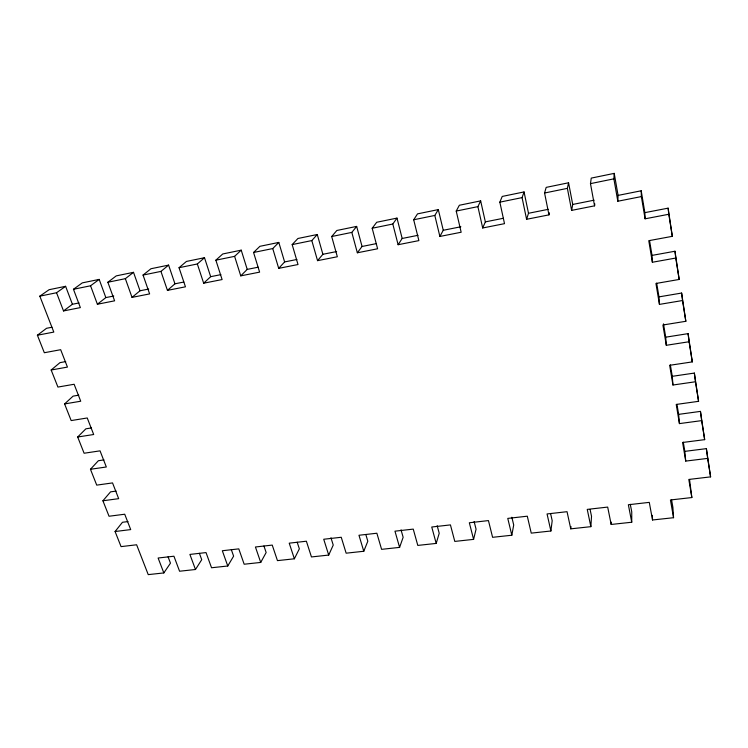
<?xml version="1.0" encoding="UTF-8"?>
<svg xmlns="http://www.w3.org/2000/svg" width="748" height="748" viewBox="0 0 748 748"><rect width="100%" height="100%" fill="white"/><g stroke="black" fill="none" stroke-linecap="round" stroke-linejoin="round"><path stroke-width="1.12" d="M127.983 521.58L122.476 522.272L115.08 531.519L121.064 546.62L136.622 544.778L148.235 574.623L163.831 572.931L158.118 558.017L173.929 556.222L179.576 571.229L195.48 569.499L189.899 554.418L206.027 552.585L211.544 567.76L227.766 566.002L222.324 550.743L238.79 548.873L244.166 564.226L260.725 562.431L255.433 546.994L272.235 545.086L277.461 560.626L294.366 558.793L289.224 543.16L306.381 541.215L311.449 556.942L328.709 555.072L323.725 539.252L341.247 537.27L346.146 553.183L363.78 551.267L358.965 535.259L376.87 533.231L381.592 549.341L399.6 547.386L394.963 531.183L413.251 529.107L417.795 545.414L436.196 543.422L431.746 527.013L450.436 524.9L454.793 541.412L473.596 539.373L469.333 522.759L488.444 520.589L492.595 537.316L511.819 535.231L507.77 518.401L527.303 516.195L531.248 533.128L550.893 530.996L547.059 513.951L567.04 511.688L570.761 528.845L590.864 526.667L587.245 509.397L607.685 507.088L611.181 524.46L631.733 522.235L631.751 511.866L630.293 504.311M611.181 524.46L611.256 522.169M618.082 195.396L641.204 190.787L641.373 196.584L617.82 201.24L618.082 195.396L614.22 173.377L591.247 178.108L590.471 183.634L594.567 205.84L571.622 210.384L567.377 188.356L568.564 182.774L546.171 187.383L544.572 193.012L548.967 214.863L526.592 219.295L522.067 197.612L524.058 191.937L502.226 196.434L499.842 202.156L504.507 223.661L482.694 227.981L477.897 206.635L480.655 200.875L459.347 205.261L456.224 211.067L461.161 232.245L439.88 236.452L434.822 215.443L438.309 209.59L417.524 213.872L413.691 219.762L418.871 240.613L398.114 244.718L392.812 224.026L396.992 218.098L402.172 238.472L398.114 244.718M617.82 201.24L613.874 178.847L614.22 173.377M590.864 526.667L591.528 516.344L590.107 509.519M570.761 528.845L570.986 526.555M594.567 205.84L594.8 203.877M550.893 530.996L552.192 520.72L550.687 513.979M511.819 535.231L513.708 524.993L511.856 517.233M571.622 210.384L572.725 204.447L568.564 182.774M473.596 539.373L476.065 529.182L474.11 521.524M548.967 214.863L549.471 212.871M436.196 543.422L439.216 533.277L437.178 525.713M526.592 219.295L528.499 213.274L524.058 191.937M399.6 547.386L403.144 537.288L401.022 529.818M363.78 551.267L367.82 541.215L365.94 534.885M482.694 227.981L485.349 221.876L480.655 200.875M328.709 555.072L333.234 545.068L330.953 537.765M294.366 558.793L299.35 548.836L297.19 542.207M260.725 562.431L266.148 552.529L263.932 545.984M439.88 236.452L443.255 230.281L438.309 209.59M227.766 566.002L233.619 556.147L231.338 549.677M195.48 569.499L201.726 559.691L199.389 553.296M163.831 572.931L170.469 563.169L168.076 556.839M362.051 246.475L356.656 226.401L351.822 232.404L357.348 252.787L362.051 246.475L376.45 243.605M357.348 252.787L377.609 248.775L372.186 228.243L376.702 222.268L396.992 218.098M322.884 254.292L317.274 234.507L311.813 240.576L317.554 260.659L322.884 254.292L336.628 251.552M317.554 260.659L337.339 256.751L331.691 236.518L336.843 230.478L356.656 226.401M115.08 531.519L130.704 529.593L124.72 514.222L109.04 516.242L102.915 500.777L110.564 491.857L116.127 491.099M284.614 261.931L278.808 242.427L272.749 248.56L278.705 268.354L284.614 261.931L296.919 259.472M102.915 500.777L118.67 498.664L112.537 482.918L96.726 485.125L90.452 469.276L98.381 460.721L103.981 459.898M278.705 268.354L298.013 264.53L292.169 244.596L297.919 238.49L317.274 234.507M247.223 269.392L241.221 250.159L234.61 256.349L240.753 275.862L247.223 269.392L258.154 267.204M90.452 469.276L106.328 466.986L100.045 450.848L84.103 453.241L77.68 437.01L85.889 428.819L91.537 427.921M240.753 275.862L259.612 272.132L253.563 252.478L259.902 246.316L278.808 242.427M210.674 276.676L204.503 257.714L197.341 263.969L203.671 283.202L210.674 276.676L220.894 274.638M77.68 437.01L93.687 434.513L87.245 417.973L71.172 420.572L64.59 403.929L73.098 396.131L78.792 395.168M203.671 283.202L222.109 279.556L215.863 260.182L222.754 253.965L241.221 250.159M174.948 283.81L168.599 265.11L160.942 271.402L167.44 290.374L174.948 283.81L183.83 282.033M167.44 290.374L185.457 286.811L179.034 267.709L186.448 261.435L204.503 257.714M64.59 403.929L80.728 401.227L74.127 384.266L57.923 387.071L51.163 370.008L59.98 362.64L65.721 361.593M140.016 290.776L133.509 272.328L125.355 278.677L132.022 297.386L140.016 290.776L148.702 289.046M132.022 297.386L149.628 293.899L143.046 275.068L150.956 268.738L168.599 265.11M105.842 297.592L99.185 279.397L90.564 285.783L97.39 304.24L105.842 297.592L113.771 296.012M97.39 304.24L114.612 300.827L107.862 282.248L116.249 275.881L133.509 272.328M51.163 370.008L67.442 367.09L60.672 349.699L44.328 352.729L37.4 335.226L46.544 328.288L51.939 327.25M72.406 304.268L65.609 286.306L56.549 292.739L63.515 310.934L72.406 304.268L79.054 302.94M63.515 310.934L80.363 307.606L73.463 289.28L82.299 282.875L99.185 279.397M37.4 335.226L53.809 332.084L39.822 296.161L49.088 289.71L65.609 286.306M39.822 296.161L56.549 292.739M73.463 289.28L90.564 285.783M107.862 282.248L125.355 278.677M143.046 275.068L160.942 271.402M179.034 267.709L197.341 263.969M215.863 260.182L234.61 256.349M253.563 252.478L272.749 248.56M292.169 244.596L311.813 240.576M331.691 236.518L351.822 232.404M372.186 228.243L392.812 224.026M413.691 219.762L434.822 215.443M456.224 211.067L477.897 206.635M499.842 202.156L522.067 197.612M544.572 193.012L567.377 188.356M590.471 183.634L613.874 178.847M402.172 238.472L418.048 235.302M443.255 230.281L460.871 226.766M485.349 221.876L503.404 218.276M528.499 213.274L548.275 209.328M572.725 204.447L594.136 200.174M668.123 208.15L668.796 214.265L645.094 218.809L644.86 212.647L668.123 208.15L672.312 236.331L648.768 240.688L652.378 262.249L675.771 258.051L674.976 251.234L652.022 255.395L652.378 262.249M674.976 251.234L679.175 279.453L655.94 283.473L659.446 304.389L682.531 300.528L681.624 293.048L658.969 296.881L659.446 304.389M681.624 293.048L685.832 321.294L662.906 324.997L666.309 345.296L689.086 341.743L688.085 333.636L665.711 337.18L666.309 345.296M688.085 333.636L692.302 361.901L669.666 365.305L672.966 385.014L695.462 381.761L694.359 373.074L672.265 376.319L672.966 385.014M694.359 373.074L698.576 401.33L676.229 404.444L679.436 423.602L701.643 420.628L704.672 439.646L682.606 442.479L685.729 461.095L707.655 458.393L710.6 476.869L688.805 479.449L691.844 497.551L670.432 499.973L673.555 517.71L652.527 519.982L649.283 502.375L628.367 504.741L631.733 522.235M679.436 423.602L678.632 414.364L700.455 411.391L704.672 439.646M683.289 442.18L684.831 451.362L706.383 448.641L710.6 476.869M671.536 499.636L672.882 507.294L673.555 517.71M641.204 190.787L644.86 212.647M649.591 240.875L652.022 255.395M656.669 283.155L658.969 296.881M663.476 323.847L665.711 337.18M670.348 364.893L672.265 376.319M676.959 404.369L678.632 414.364M689.544 479.524L691.844 497.551M641.373 196.584L645.094 218.809M668.796 214.265L672.312 236.331M675.771 258.051L679.175 279.453M682.531 300.528L685.832 321.294M689.086 341.743L692.302 361.901M695.462 381.761L698.576 401.33M706.383 448.641L707.655 458.393M700.455 411.391L701.643 420.628M684.831 451.362L685.729 461.095M652.378 515.363L652.527 519.982"/></g></svg>
